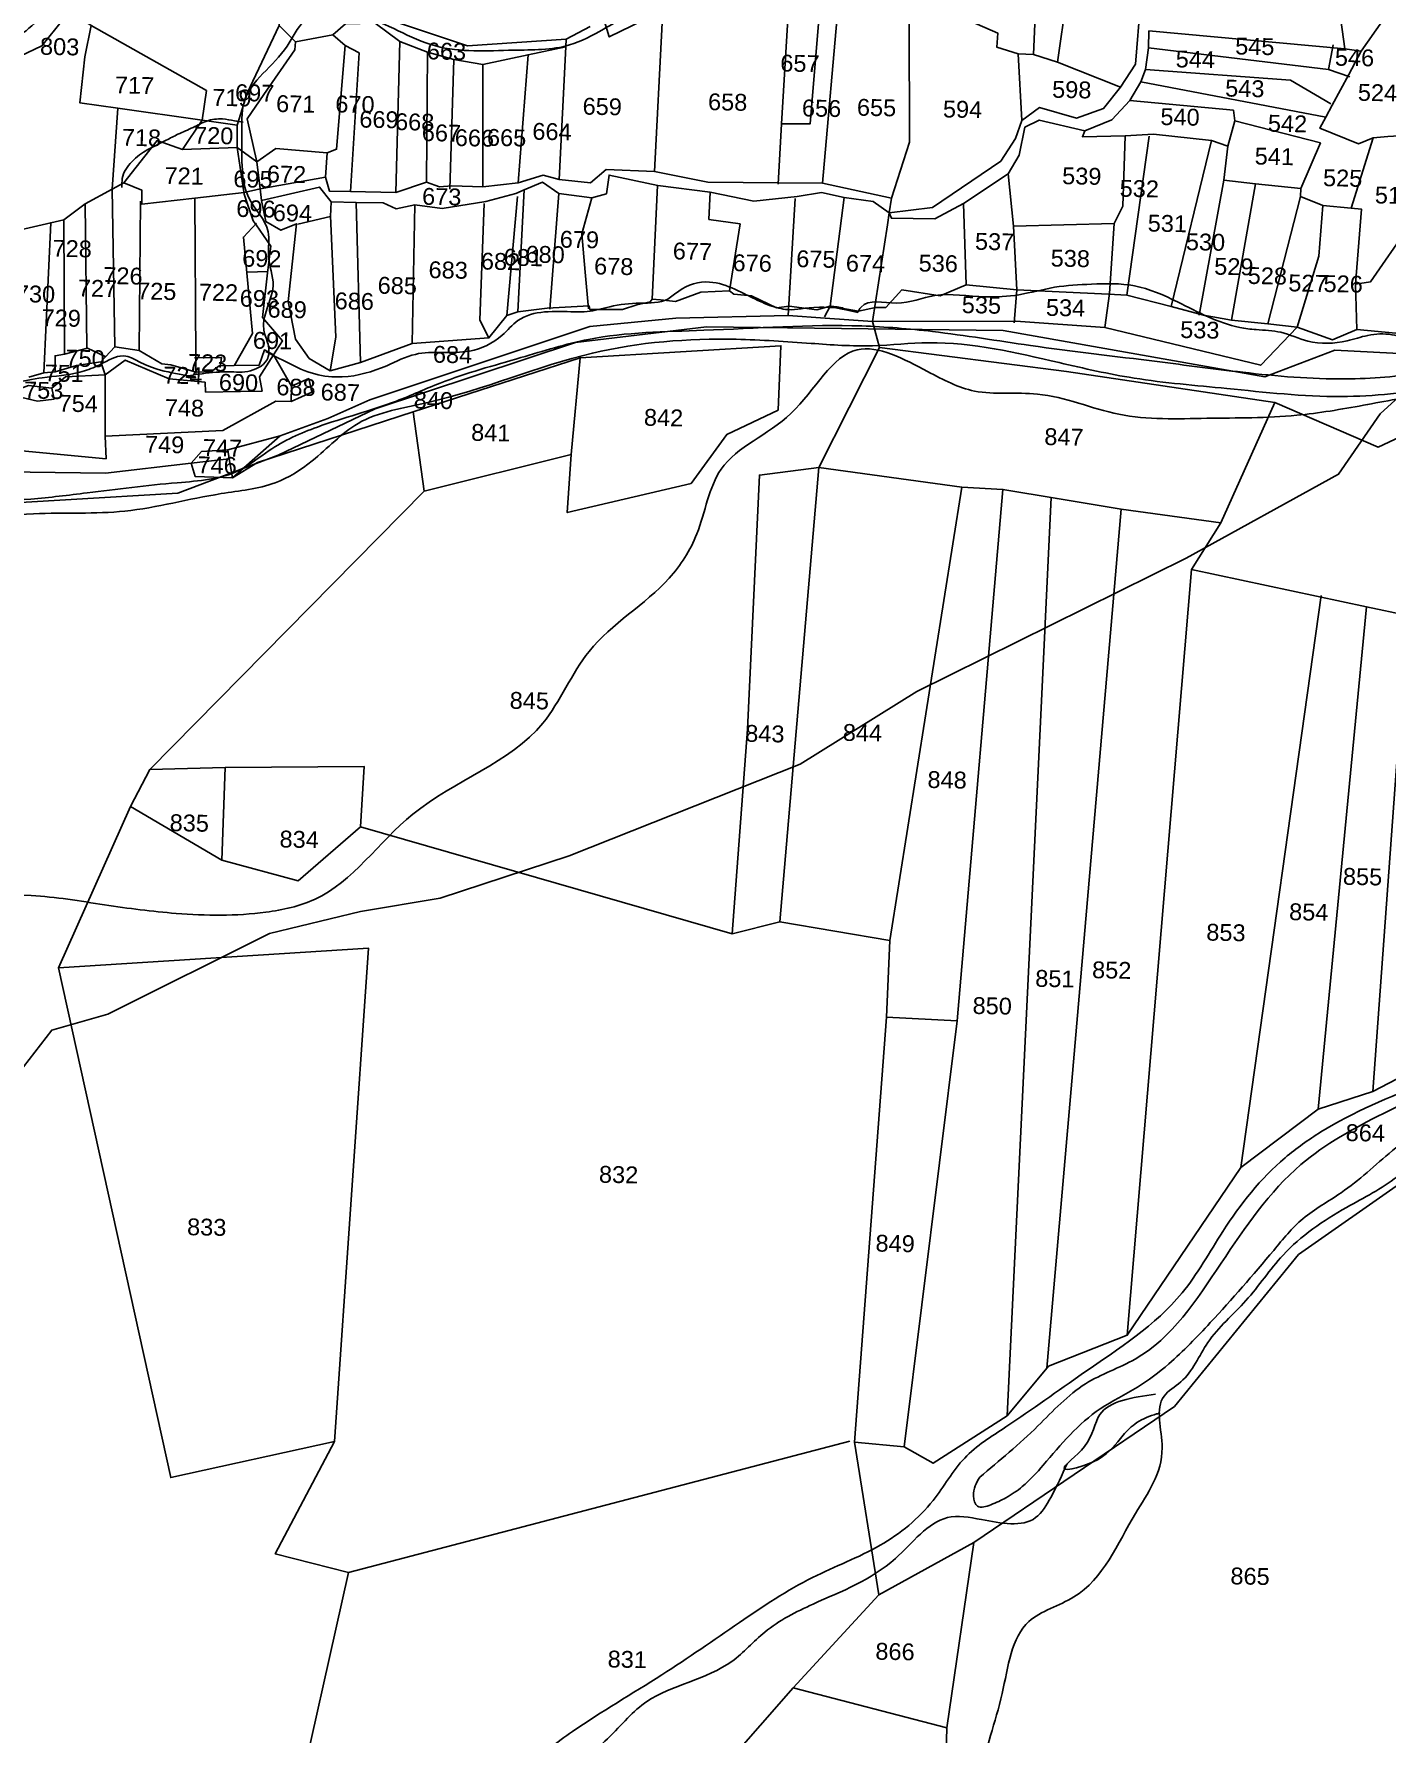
# Model space of a CAD drawing. Header units: inches. Extents: x 180371 to 190018, y 1621195 to 1629901.
# Drawn here: x 183171 to 184196, y 1625721 to 1627009 of the extents above; entities that cross this region are included whole.
import ezdxf
from ezdxf.enums import TextEntityAlignment as Align

# ---------------------------------------------------------------- set-up
doc = ezdxf.new("R2010")
doc.units = ezdxf.units.IN
doc.header["$MEASUREMENT"] = 0
for name, color, linetype in [('DIMENSION', 7, 'Continuous'), ('PLOTS', 7, 'Continuous'), ('ROAD', 1, 'Continuous'), ('STREAM', 4, 'Continuous')]:
    doc.layers.add(name, color=color, linetype=linetype)
doc.styles.get("Standard").update_dxf_attribs({"font": 'arial.ttf'})

msp = doc.modelspace()

# ---------------------------------------------------------------- linework, layer by layer
at = {"layer": 'PLOTS'}
for points in [[(184177.3, 1626995.7), (184164.8, 1626997.5), (184161.7, 1627019.3), (184164.2, 1627079.4), (184175.7, 1627079.1), (184179.6, 1627096.9), (184162.1, 1627107.4), (184143.9, 1627103.7), (184125.3, 1627143.9), (184119.7, 1627153.4), (184109.4, 1627186.6), (184099.5, 1627218.6), (184094.2, 1627248.1), (184090.5, 1627272.7), (184089.3, 1627281.2), (184049, 1627287.6)], [(183375.7, 1627214), (183373.4, 1627171.5), (183360.2, 1627075.3), (183356.8, 1627015.1), (183369.3, 1627002.7), (183397.4, 1627008), (183407, 1627016.4), (183429.7, 1627016.9), (183448.2, 1627003), (183469.4, 1626994.8), (183489.2, 1626989.3), (183511.3, 1626985.6), (183545.5, 1626992.9), (183574.1, 1626999), (183574.5, 1627004.8)], [(183928.8, 1626993.1), (183932.6, 1627080.3), (183922.6, 1627149.4)], [(183960.5, 1627082.7), (183946.9, 1626987.3)], [(183743.8, 1627040.8), (183737.8, 1626940.7), (183735.1, 1626894.8)], [(183737.8, 1626940.7), (183759.5, 1626940.7), (183767.6, 1627038)], [(183781.2, 1627036.4), (183768.8, 1626895.6)], [(183819.4, 1626873.1), (183852.1, 1626877.3), (183904, 1626912.4), (183915.2, 1626929.5), (183919.9, 1626943.2), (183933.4, 1626952.9), (183961.5, 1626944.9), (183981.9, 1626952.1), (183994.8, 1626968.3), (184006, 1626985.9), (184009.9, 1627032.3)], [(183198.2, 1627025.9), (183176.9, 1626999.6), (183149.4, 1626986.5)], [(183160.6, 1626860.2), (183183.6, 1626865.6), (183193.5, 1626867.9), (183209.7, 1626880), (183230.3, 1626891.1), (183239.1, 1626895.9), (183264.3, 1626927.9), (183283.5, 1626921.2), (183298.4, 1626943.3), (183301.7, 1626965.8), (183214.3, 1627015.2), (183198.2, 1627025.9)], [(183592.7, 1627014.4), (183574.5, 1627004.8), (183499.6, 1626999.6), (183446.5, 1627017.5)], [(183640.9, 1627022.9), (183607.1, 1627006.5), (183603.4, 1627018.1)], [(183647.3, 1627017.1), (183641.4, 1626904.5)], [(184300.4, 1626747.3), (184190.2, 1626695.6), (184111.7, 1626729.4), (183953.7, 1626753), (183812, 1626771), (183806.7, 1626790.7), (183818, 1626864.1), (183819.4, 1626873.1), (183821.2, 1626884.2), (183834.8, 1626926.6), (183834.6, 1627018.8)], [(183994.8, 1626968.3), (183946.9, 1626987.3), (183928.8, 1626993.1), (183917.2, 1626993.7), (183901.1, 1626998.6), (183901.7, 1627009.4), (183858.7, 1627028.1), (183848.9, 1627029.3)], [(184193.4, 1627018.7), (184177.3, 1626995.7), (184167.8, 1626977.9), (184155.3, 1626954.7), (184150.4, 1626945.6), (184145.9, 1626937.3), (184175.3, 1626925.4), (184186.3, 1626929.9), (184169.7, 1626876.7), (184177.6, 1626875.8), (184173, 1626819), (184174, 1626784.7)], [(183356.8, 1627015.1), (183332.5, 1626963.8), (183325.1, 1626939.5), (183298.4, 1626943.3), (183234.6, 1626952.4), (183205.7, 1626956.5), (183209.4, 1626991.4), (183214.3, 1627015.2)], [(183410.8, 1626889.3), (183417.4, 1626994.4), (183406.9, 1626999.9), (183397.4, 1627008)], [(183819.4, 1626873.1), (183821.1, 1626869.1), (183854, 1626868.5), (183875.6, 1626880.2), (183909.5, 1626902.8), (183917.8, 1626916.8), (183922.1, 1626938), (183933.1, 1626943.4), (183967.8, 1626935.3), (183988.2, 1626943.7), (184001.7, 1626958.4), (184010.1, 1626972.5), (184013.6, 1626981.9), (184016, 1626998.2), (184016.3, 1627011.1)], [(184177.3, 1626995.7), (184164.8, 1626997.5), (184016.3, 1627011.1)], [(183369.3, 1627002.7), (183368.7, 1626996.7), (183345.2, 1626962.8), (183332.5, 1626944.3), (183340, 1626911.7), (183342.4, 1626891.4), (183343.5, 1626882.6), (183346.6, 1626866.6), (183358.1, 1626860), (183369.9, 1626864.9), (183363.6, 1626805.9), (183369.3, 1626777.5), (183379.6, 1626762.8), (183395.4, 1626753.3), (183418.4, 1626759.7), (183457.6, 1626774), (183515.9, 1626778.3), (183529.4, 1626795.4), (183537.9, 1626798.1), (183560, 1626800.8), (183591.8, 1626802.6), (183592.3, 1626800), (183617.2, 1626799.9), (183627.9, 1626803.3), (183638.2, 1626805.7), (183639.7, 1626807.7), (183645.9, 1626807.2), (183657.4, 1626805.9), (183676.5, 1626813), (183698.3, 1626814.1), (183701.6, 1626811.5), (183714.9, 1626810.3), (183734, 1626801.2), (183743.4, 1626802.5), (183764.4, 1626799.7), (183774.5, 1626802.5), (183796.1, 1626798.6), (183809, 1626801.4), (183816.7, 1626801.3), (183828.9, 1626814.7), (183857.9, 1626810.2), (183877.7, 1626818.6), (183916.1, 1626814.9), (183985.7, 1626811.5), (183999.5, 1626810.8), (184033.2, 1626802.1), (184057.7, 1626795.7), (184078.8, 1626791.8), (184106.5, 1626789.1), (184128.7, 1626786.6)], [(183406.9, 1626999.9), (183400.3, 1626921.3), (183393.2, 1626918.7), (183391.9, 1626900.2)], [(183448.2, 1627003), (183445.2, 1626888.6)], [(183468.6, 1626896.5), (183469.4, 1626994.8)], [(183545.5, 1626992.9), (183538, 1626895.9)], [(183569, 1626898.5), (183574.1, 1626999)], [(183917.2, 1626993.7), (183919.9, 1626943.2)], [(184016, 1626998.2), (184152.5, 1626981.7), (184168.6, 1626976.3)], [(184152.5, 1626981.7), (184155.9, 1627000.5)], [(183489.2, 1626989.3), (183486.3, 1626891.1)], [(183511.2, 1626892.8), (183511.3, 1626985.6)], [(184154.3, 1626955.7), (184123.7, 1626973.7), (184013.6, 1626981.9)], [(184150.4, 1626945.6), (184010.1, 1626972.5)], [(184081.4, 1626942.9), (184080.3, 1626950.9), (184001.7, 1626958.4)], [(183234.6, 1626952.4), (183230.3, 1626891.1), (183232.1, 1626771.6)], [(184131.6, 1626891.5), (184146.3, 1626926.1), (184081.4, 1626942.9), (184076.2, 1626923.7)], [(183166.9, 1626748.6), (183178.3, 1626751.9), (183187, 1626752.6), (183203.2, 1626757.4), (183221.5, 1626760.2), (183232.1, 1626771.6), (183250.7, 1626768.9), (183267.9, 1626758.8), (183274.6, 1626757.9), (183294, 1626752.5), (183305.5, 1626752.9), (183311.4, 1626757.2), (183322.5, 1626757.4), (183341.7, 1626757.7), (183345.6, 1626769.2), (183352.5, 1626765.6), (183359.3, 1626776.2), (183344.2, 1626793.8), (183348.1, 1626827.6), (183350.5, 1626848), (183339.3, 1626864.1), (183337.2, 1626867.1), (183330.4, 1626887.4), (183325.1, 1626922.6), (183325.1, 1626939.5)], [(183967.8, 1626935.3), (183965.9, 1626930.8), (183998.3, 1626931.4), (184019.8, 1626932.7), (184063.7, 1626928), (184076.2, 1626923.7), (184073.2, 1626897.9), (184097.1, 1626895.2), (184131.6, 1626891.5), (184131.3, 1626885.5), (184148.2, 1626878.6), (184169.7, 1626876.7)], [(183982.9, 1626786.3), (183986.5, 1626811.9), (183990, 1626865), (183996.6, 1626878.1), (183998.3, 1626931.4)], [(184016.5, 1626931.2), (183999.5, 1626810.8)], [(184033.2, 1626802.1), (184063.7, 1626928)], [(184173, 1626819), (184184.3, 1626820.9), (184213.3, 1626862.9), (184215.4, 1626883.1), (184232.9, 1626902), (184228, 1626932.8), (184197.5, 1626931), (184186.3, 1626929.9)], [(183393.2, 1626918.7), (183354.4, 1626922), (183340, 1626911.7), (183325.1, 1626922.6), (183283.5, 1626921.2)], [(183239.1, 1626895.9), (183252.8, 1626890.2), (183252.8, 1626879.7), (183293, 1626884.3), (183330.2, 1626888.6), (183342.4, 1626891.4), (183391.9, 1626900.2), (183394.9, 1626889.6), (183410.8, 1626889.3), (183445.2, 1626888.6), (183468.6, 1626896.5), (183478.5, 1626892.8), (183487.7, 1626893.7), (183511.2, 1626892.8), (183538, 1626895.9), (183557, 1626901.6), (183569, 1626898.5), (183592.9, 1626895.9), (183604.8, 1626905.9), (183641.4, 1626904.5), (183681.9, 1626896.5), (183735.5, 1626895.9), (183768.8, 1626895.6), (183821.2, 1626884.2)], [(183343.5, 1626882.6), (183387.5, 1626892.6), (183396.2, 1626881.5), (183415.3, 1626881.1), (183435.8, 1626880.7), (183445.5, 1626876.2), (183459.8, 1626879.3), (183480.3, 1626876.5), (183513.4, 1626881.7), (183536.2, 1626887.9), (183542.7, 1626890.7), (183556.5, 1626896.5), (183568.8, 1626887.8), (183593.8, 1626884.5), (183604.9, 1626887.6), (183607, 1626901.8), (183644, 1626893.8), (183683.7, 1626888.7), (183716.7, 1626882.1), (183749.5, 1626885.5), (183768, 1626888.5), (183785.2, 1626884.8), (183807.3, 1626881.7), (183819.4, 1626873.1)], [(183909.5, 1626902.8), (183913.5, 1626863.1), (183916.1, 1626814.9), (183914, 1626789.7)], [(183542.7, 1626890.7), (183537.9, 1626798.1)], [(183643.7, 1626893.8), (183639.7, 1626807.7)], [(183683.7, 1626888.7), (183682.7, 1626868.2), (183706.3, 1626864.8), (183698.3, 1626814.1)], [(184073.2, 1626897.9), (184054.4, 1626795.6)], [(184078.8, 1626791.8), (184097.1, 1626895.2)], [(183211.1, 1626770.9), (183209.7, 1626880)], [(183250.7, 1626768.9), (183251.7, 1626882.1)], [(183293, 1626884.3), (183293.6, 1626763.5), (183293.7, 1626751.5)], [(183371, 1626864.6), (183395.7, 1626870.3), (183396.2, 1626881.5)], [(183418.4, 1626759.7), (183415.3, 1626881.1)], [(183459.8, 1626879.3), (183457.6, 1626774)], [(183515.9, 1626778.3), (183509, 1626791.7), (183512.3, 1626880.2)], [(183537.5, 1626885.4), (183529.4, 1626795.4)], [(183568.8, 1626887.8), (183562.1, 1626800.1)], [(183591.4, 1626800.3), (183588.9, 1626828.1), (183586.2, 1626857.3), (183593.8, 1626884.5)], [(183742.7, 1626795.3), (183748, 1626884)], [(183785.2, 1626884.8), (183774.5, 1626802.5), (183770.2, 1626794.2)], [(183877.7, 1626818.6), (183875.6, 1626880.2)], [(184131.3, 1626885.5), (184106.5, 1626789.1)], [(184128.7, 1626786.6), (184145, 1626840.3), (184148.2, 1626878.6)], [(183183.6, 1626865.6), (183178.3, 1626751.9)], [(183193.5, 1626867.9), (183194.1, 1626766)], [(183322.6, 1626757.3), (183336.6, 1626781.6), (183329.7, 1626854.8), (183339.7, 1626865.4)], [(183395.7, 1626870.9), (183399.9, 1626779), (183395.4, 1626753.3)], [(183990, 1626865), (183913.5, 1626863.1)], [(183332.3, 1626828.1), (183348.4, 1626828.6)], [(184241.1, 1626778.3), (184174, 1626784.7), (184155.5, 1626776.8), (184128.7, 1626786.6), (184101.1, 1626757.6), (183982.9, 1626786.3), (183915.5, 1626791.1), (183806.7, 1626790.7), (183770.9, 1626793.2), (183742.7, 1626795.3), (183657.6, 1626793.4), (183592.3, 1626786.9), (183425.6, 1626731.5), (183393.8, 1626717.3), (183357.5, 1626704.2), (183318, 1626693.6), (183297.9, 1626692.2), (183290.1, 1626683.3), (183319, 1626686.7), (183318, 1626693.6), (183319, 1626686.7), (183290.1, 1626683.3), (183225.1, 1626675.8), (183110.7, 1626677.4)], [(183366.6, 1625651.6), (183409.3, 1625842.7), (183353.9, 1625856.7), (183398.8, 1625941.8), (183424.5, 1626315.9), (183189.6, 1626300.9), (183244.1, 1626423.3), (183258.8, 1626451.2), (183466.8, 1626662.2), (183578.1, 1626690), (183585, 1626763.2), (183737.2, 1626772.4), (183735.1, 1626723.7), (183696.2, 1626705.1), (183669.1, 1626668.1), (183575.3, 1626646), (183578.1, 1626690)], [(183187, 1626752.6), (183186.9, 1626764.8), (183194.1, 1626766), (183211.4, 1626770.6), (183225.3, 1626763.9)], [(183366.1, 1626741.8), (183352.5, 1626765.6), (183341.8, 1626748.8), (183343.9, 1626738), (183327.6, 1626737.7), (183301, 1626737.3), (183300.7, 1626744.7), (183273.4, 1626747.3), (183240.1, 1626761.5), (183224.9, 1626750.3), (183221.5, 1626760.2)], [(183292.5, 1626763.2), (183313, 1626763.6), (183312.2, 1626755.9)], [(183585, 1626763.2), (183458.5, 1626722.2), (183340.4, 1626683.9), (183321.5, 1626672.2), (183319, 1626686.7)], [(183812, 1626771), (183765.9, 1626680.1), (183720.9, 1626674.4), (183712, 1626481.9), (183700.4, 1626326.7)], [(182902, 1626589), (182901.9, 1626594), (182901.7, 1626603.4), (182942.4, 1626602.6), (182950.4, 1626610.4), (182957, 1626611.2), (182974.9, 1626614.7), (182994.5, 1626622.7), (182999.4, 1626634.9), (182996.3, 1626650.3), (183034.8, 1626679.4), (183111.3, 1626687.5), (183145.9, 1626694.4), (183225.6, 1626686.8), (183224.9, 1626703.8), (183314.2, 1626708.3), (183354.2, 1626730.3), (183366, 1626730.2), (183366.1, 1626741.8), (183379.2, 1626747.5), (183381.6, 1626737.2), (183366, 1626730.2)], [(183224.9, 1626750.3), (183194.8, 1626748.9), (183184.4, 1626740.3), (183166.8, 1626742.3), (183149.8, 1626735.9), (183068.4, 1626694.4), (183040.1, 1626679.9)], [(183224.9, 1626750.3), (183224.9, 1626703.8)], [(183145.9, 1626694.4), (183149.8, 1626735.9), (183173.6, 1626730.4), (183186.1, 1626732), (183184.4, 1626740.3)], [(183458.5, 1626722.2), (183466.8, 1626662.2)], [(183765.9, 1626680.1), (183874.5, 1626665.2), (183905.6, 1626663.5), (183946.7, 1626656.6), (183995.2, 1626648.5), (184070.9, 1626638.1), (184111.7, 1626729.4)], [(183357.5, 1626704.2), (183321.5, 1626672.2)], [(183321.5, 1626672.2), (183293.2, 1626673.4), (183290.1, 1626683.3)], [(183765.9, 1626680.1), (183736.4, 1626335.7)], [(183870.8, 1626260.8), (183817.2, 1626263.5), (183819.9, 1626321.6), (183874.5, 1626665.2)], [(183905.6, 1626663.5), (183870.8, 1626260.8), (183830.8, 1625937.8)], [(183908.7, 1625961.3), (183932.7, 1626460.9), (183942.1, 1626657.4)], [(183995.2, 1626648.5), (183957.8, 1626214.9), (183939, 1625997.5)], [(184070.9, 1626638.1), (184048.6, 1626602.8), (184181.2, 1626574.6), (184212.4, 1626568), (184186, 1626207.3)], [(183999.8, 1626022.6), (184048.6, 1626602.8)], [(184146.8, 1626583), (184085.9, 1626149.6)], [(184144.6, 1626193.7), (184181.2, 1626574.6)], [(184762.6, 1626558), (184759.3, 1626538.7), (184743.8, 1626479.1), (184612.2, 1626331.5), (184591.8, 1626288.8), (184532.3, 1626247.8), (184404.9, 1626279.4), (184343.1, 1626263), (184272.3, 1626197.4), (184208.9, 1626139), (184129.7, 1626083.6), (184035.6, 1625968.4), (183883.6, 1625865.3), (183811.5, 1625825.8), (183746.6, 1625755.2), (183696.4, 1625698), (183687.9, 1625628)], [(183418.6, 1626407.9), (183421.2, 1626453.6), (183316, 1626452.8), (183258.8, 1626451.2)], [(183316, 1626452.8), (183313.3, 1626382.5)], [(183244.1, 1626423.3), (183313.3, 1626382.5), (183371.2, 1626366.9), (183418.6, 1626407.9), (183700.4, 1626326.7), (183736.4, 1626335.7), (183819.9, 1626321.6), (183817.2, 1626263.5), (183793.1, 1625941.5), (183830.8, 1625937.8), (183852.8, 1625925.5), (183908.7, 1625961.3), (183940.2, 1625999), (183999.8, 1626022.6), (184085.9, 1626149.6), (184144.6, 1626193.7), (184186, 1626207.3), (184253.5, 1626242.3)], [(183189.6, 1626300.9), (183274.6, 1625914.6), (183398.8, 1625941.8)], [(183409.3, 1625842.7), (183789.5, 1625942.3)], [(183793.1, 1625941.5), (183811.5, 1625825.8)], [(183860.1, 1625611.3), (183863.1, 1625725), (183883.6, 1625865.3)], [(183746.6, 1625755.2), (183863.1, 1625725)]]:
    msp.add_lwpolyline(points, dxfattribs=at)
at = {"layer": 'ROAD'}
for points in [[(183109.4, 1626650.5), (183280, 1626660.8), (183356, 1626689.4), (183429.5, 1626724.6), (183581.4, 1626774.9), (183680.9, 1626786.7), (183905.7, 1626783.9), (184104.1, 1626748.9), (184157.3, 1626769.1), (184245.1, 1626764.5), (184267.2, 1626772), (184270.9, 1626790.6), (184292.2, 1626853.1), (184303.2, 1626888), (184323.7, 1626900.9), (184362.2, 1626892.4), (184392.9, 1626905.3), (184435.7, 1626898.4), (184453.4, 1626896.7), (184472.5, 1626913.1), (184480.8, 1627019.3), (184488.2, 1627039.9), (184494.3, 1627233.4), (184539.1, 1627283.3)], [(184239.2, 1626764), (184191.7, 1626720.9), (184160.1, 1626675), (184044.5, 1626611.3), (183840.3, 1626510.3), (183751.8, 1626455.2), (183576.6, 1626385.9), (183478.9, 1626353.8), (183418.6, 1626343.5), (183349.6, 1626327), (183226.8, 1626265.7), (183184.4, 1626253.8), (183163, 1626226), (183119.9, 1626207.2), (182771.3, 1626062.1), (182572.1, 1625948.3), (182398.1, 1625811.7), (182346.5, 1625774), (182179.4, 1625657.2), (182089.2, 1625598.3), (181875, 1625430.1), (181683.9, 1625271), (181526.6, 1625188)]]:
    msp.add_lwpolyline(points, dxfattribs=at)
at = {"layer": 'STREAM'}
for points in [[(184101.8, 1628954.5), (184076.9, 1628931.5), (184030.8, 1628897.3), (183996.6, 1628883.8), (183913.7, 1628825.4), (183847, 1628782.6), (183791.7, 1628748.4), (183752.6, 1628715.5), (183718.3, 1628686.5), (183651, 1628654.2), (183592.1, 1628596), (183523, 1628550.1), (183466.1, 1628516.7), (183410.8, 1628480.1), (183365.5, 1628464.2), (183303.2, 1628407.9), (183230.2, 1628370), (183186.4, 1628346), (183129.1, 1628294.2), (183082.6, 1628255.8), (182998.2, 1628205.4), (182956.3, 1628159.7), (182885, 1628085.7), (182840, 1628041.7), (182745, 1627999.8), (182643.1, 1627924.7), (182579.3, 1627901.1), (182505.5, 1627866.4), (182459.5, 1627812.8), (182392.9, 1627770), (182279.2, 1627702.5), (182152.6, 1627632.8), (182103.7, 1627604.6), (182031, 1627538.7), (181981.7, 1627482.8), (181934.5, 1627408.3), (181906, 1627347.9), (181844.5, 1627262.2), (181775.7, 1627164.7), (181719.7, 1627059.2), (181639.9, 1626926), (181522.6, 1626789), (181456.6, 1626697.9), (181367.7, 1626555.8), (181234.2, 1626432.6), (181138.9, 1626292), (181084, 1626248.2), (181041.7, 1626186.1), (181003.1, 1626131.1)], [(181652.2, 1625047.6), (181674.7, 1625072.5), (181721, 1625122.3), (181760.1, 1625142.2), (181819.6, 1625181), (181860.3, 1625213.5), (181924.5, 1625223.6), (181994.7, 1625230.2), (182020.1, 1625253.4), (182068.7, 1625280.4), (182130.5, 1625301.2), (182192.3, 1625320.7), (182274.8, 1625344.4), (182330.6, 1625363.3), (182407.4, 1625399.1), (182478.3, 1625408.3), (182508.7, 1625409.7), (182600.9, 1625416.6), (182690.4, 1625422.1), (182812.7, 1625434.4), (182884.3, 1625441.6), (182983.4, 1625461.7), (183028.8, 1625464.1), (183082.7, 1625487.7), (183230.9, 1625532.2), (183313.7, 1625567.2), (183325.6, 1625595), (183411.5, 1625617.3), (183473.4, 1625638.1), (183528.1, 1625669.1), (183547.3, 1625694.7), (183579.2, 1625722.1), (183647, 1625765.1), (183705.8, 1625804.7), (183761.3, 1625838.9), (183812.5, 1625863.3), (183852.6, 1625897.2), (183876.6, 1625929.4), (183907.9, 1625953), (183966.8, 1625993.9), (184041.4, 1626054.5), (184072.4, 1626101.2), (184119.6, 1626157), (184146.7, 1626176.5), (184227, 1626214), (184259.5, 1626232.7), (184279.7, 1626278.3), (184299.5, 1626296.6), (184350.2, 1626327.7), (184396.6, 1626344.1), (184450.3, 1626328.3), (184480.6, 1626305.7), (184503.9, 1626301.3), (184544.4, 1626321.1), (184567.9, 1626354.2), (184633.9, 1626417), (184677.9, 1626476.8), (184718.2, 1626556.8), (184728.7, 1626583.9), (184746.4, 1626633), (184765.8, 1626730.5), (184778.1, 1626780.3), (184796.9, 1626850.7), (184828.3, 1626920.1), (184851.8, 1626959.7), (184875.7, 1626985.9), (184926.8, 1627064.6), (185022.1, 1627124.1), (185040, 1627151.8), (185134.7, 1627210.6), (185188.9, 1627250.2), (185205.3, 1627271.3), (185252.8, 1627338.1), (185285.8, 1627419.5), (185328.8, 1627465.4), (185405.8, 1627507.9), (185453.4, 1627551), (185546.3, 1627650.3), (185602.2, 1627705.2), (185638, 1627729.9), (185676, 1627756.5), (185700.5, 1627783.4), (185718.4, 1627908.9), (185726.4, 1628007.5), (185740.9, 1628100), (185746.7, 1628154.6), (185747.1, 1628177.3), (185774.2, 1628294.5), (185822.5, 1628370.9), (185859.8, 1628436.2), (185894.9, 1628487.6), (185964.9, 1628611.4), (186020.7, 1628696.4), (186059.5, 1628768.4), (186115.7, 1628840.6), (186167.2, 1628877.7), (186203.9, 1628875.6), (186304.2, 1628894.4), (186373.5, 1628889.8), (186439.4, 1628872.5), (186502, 1628848.8), (186558.3, 1628832.8), (186600.7, 1628817), (186631.3, 1628800.3), (186680.1, 1628784.4), (186728.9, 1628765.3), (186778.7, 1628745.1), (186826.3, 1628723.9), (186853, 1628719.1), (186865.7, 1628717.8), (186883.9, 1628719.5), (186906.5, 1628725.5), (186923.8, 1628734.8), (186949, 1628766.3)], [(185955.1, 1624057.8), (185954, 1624088), (185933.6, 1624127.5), (185915.2, 1624170.7), (185890.2, 1624204.6), (185868.2, 1624258), (185855.4, 1624283.9), (185846.6, 1624335), (185832, 1624378.1), (185814.4, 1624443.1), (185811.2, 1624491.4), (185795.5, 1624535.9), (185792, 1624574.8), (185772.9, 1624613.7), (185758, 1624660.3), (185739.2, 1624697.6), (185724, 1624741), (185705.8, 1624780.7), (185703.8, 1624827.5), (185707.4, 1624857.4), (185710.3, 1624896.3), (185740.6, 1624952.7), (185751.8, 1624978.2), (185754.5, 1625007.2), (185762.8, 1625034.7), (185759.7, 1625096.9), (185757.7, 1625125.6), (185747.3, 1625163.5), (185752.3, 1625196.6), (185744.5, 1625235.7), (185749.4, 1625268.6), (185748.2, 1625282.8), (185733.1, 1625290.4), (185736.8, 1625312.9), (185737.8, 1625351.2), (185737.1, 1625369.7), (185739.7, 1625381.4), (185737, 1625393), (185704.5, 1625417.1), (185681.3, 1625428.1), (185665.5, 1625440.2), (185663.2, 1625461.9), (185670.7, 1625500.4), (185684.6, 1625540.2), (185691.7, 1625571.7), (185699.9, 1625590.3), (185712.5, 1625605.3), (185735.8, 1625616.6), (185740.3, 1625628.3), (185727.9, 1625639.5), (185715.7, 1625658.7), (185723.9, 1625707.6), (185725.4, 1625742.9), (185727.3, 1625782.2), (185736.3, 1625806.1), (185741.1, 1625829.3), (185742.1, 1625853.7), (185741.3, 1625883.7), (185748.9, 1625937.7), (185747.4, 1625993), (185743.1, 1626036), (185734.3, 1626067.9), (185677, 1626091.3), (185635.4, 1626102.6), (185603.7, 1626114), (185568.6, 1626118.2), (185543.3, 1626127), (185521.4, 1626136.8), (185516, 1626162.1), (185563.9, 1626190.8), (185610.8, 1626205.1), (185648.6, 1626229.3), (185685.5, 1626259.2), (185737.4, 1626313.8), (185776.9, 1626377.8), (185798.8, 1626422), (185836.6, 1626486.2), (185850.4, 1626513), (185849.4, 1626548.6), (185849.1, 1626572.6), (185868.2, 1626609.1), (185898.6, 1626644.3), (185909, 1626693.5), (185924.8, 1626729.6), (185931.8, 1626760.4), (185951.2, 1626802.7), (185967, 1626844.5), (185975.8, 1626876.5), (185984.1, 1626925.6), (185988.3, 1626969.1), (185981.3, 1626981.7), (185948.3, 1626985.3), (185941.2, 1626997), (185953.1, 1627056), (185960, 1627121.7), (185964.7, 1627164.1), (185973.2, 1627202.1), (185978.5, 1627230.8), (185984.3, 1627327.1), (185989.2, 1627378.5), (185995.2, 1627420), (185996.2, 1627451.3), (185990.2, 1627494.7), (185980.5, 1627589.6), (185980.2, 1627642.4), (185991.2, 1627674.3), (186008.8, 1627717.7), (186051.6, 1627819.7), (186065.3, 1627859.3), (186072.6, 1627900.8), (186090.5, 1627980), (186117.8, 1628055.4), (186130.7, 1628101.5), (186161.4, 1628173.2), (186188.2, 1628227.2), (186217.6, 1628277.2), (186242.3, 1628292.6), (186253, 1628330.6), (186265.9, 1628355.7), (186291, 1628386.7), (186335.9, 1628400.4), (186370.6, 1628414.3), (186406.2, 1628438.1), (186428.5, 1628456.5), (186460, 1628461.9), (186496.2, 1628469.8), (186524.3, 1628503.5), (186567, 1628513.8), (186647.1, 1628509.3), (186699.6, 1628515.2), (186741.2, 1628538.4), (186802, 1628526), (186837.3, 1628512.4), (186861.7, 1628526.5), (186877, 1628566.1), (186879.4, 1628619.3), (186872.7, 1628672.9), (186867.5, 1628689.5), (186810.8, 1628707.1), (186763.2, 1628729.3), (186687.5, 1628758.3), (186630.2, 1628776.6), (186565.5, 1628805.3), (186499.3, 1628826.5), (186441.4, 1628851.7), (186360.9, 1628875.3), (186295.9, 1628867.5), (186202, 1628855.1), (186135.8, 1628834.5), (186092.7, 1628784.3), (186044.1, 1628714), (186017.4, 1628648.6), (185952.4, 1628557.2), (185899.7, 1628463.4), (185874.7, 1628415.8), (185860.2, 1628384.3), (185826.8, 1628327.9), (185781.9, 1628245.7), (185761.4, 1628183.6), (185759.9, 1628106.7), (185759.8, 1628048.8), (185745.8, 1627950.1), (185745, 1627911.7), (185734.3, 1627869.1), (185727, 1627831.9), (185714.9, 1627777.1), (185696.6, 1627743.4), (185631.9, 1627693.2), (185582.3, 1627661.1), (185560.2, 1627622.3), (185514.7, 1627582), (185472.7, 1627544.3), (185420.2, 1627500), (185358.3, 1627462.7), (185322.1, 1627442.1), (185293.4, 1627383.6), (185265.5, 1627328.5), (185232.8, 1627276.2), (185214.2, 1627247.3), (185162.1, 1627222.3), (185112.4, 1627180.6), (185070.6, 1627152.6), (185026.5, 1627114.3), (184968.6, 1627073.5), (184927.4, 1627044.1), (184915.1, 1627017.2), (184879.2, 1626975.3), (184850, 1626928.4), (184820.8, 1626877.1), (184805.8, 1626814.2), (184791.9, 1626737.4), (184769.5, 1626649.2), (184747.5, 1626581.6), (184733.1, 1626550.3), (184713.1, 1626510.1), (184695.2, 1626475.4), (184655.3, 1626413.9), (184621.6, 1626378.9), (184596.1, 1626340.9), (184545.9, 1626304.1), (184512.4, 1626282), (184477.9, 1626278.6), (184428.5, 1626316.7), (184384.7, 1626316.1), (184308.9, 1626273.6), (184292.7, 1626219.6), (184240.9, 1626177.7), (184204.4, 1626142.6), (184166.1, 1626119.3), (184118, 1626083.2), (184089.8, 1626048.7), (184060.9, 1626016.9), (184040.4, 1625987.1), (184027.8, 1625976.4), (184026.3, 1625937.2), (184019.6, 1625910.5), (184006.1, 1625887.4), (183959.4, 1625824.1), (183925.3, 1625805.5), (183905, 1625750.9), (183889.3, 1625688.7), (183883.4, 1625633.8), (183876.3, 1625588.5), (183893.8, 1625570.3), (183894, 1625510.2), (183876.8, 1625475.5), (183890.5, 1625437.4), (183914.2, 1625419.1), (183943.9, 1625388.9), (184003.8, 1625325.6), (184032.6, 1625285.1), (184045.1, 1625256.7), (184050.7, 1625225), (184055.5, 1625190.5), (184101, 1625162.8), (184124.4, 1625163), (184161.8, 1625135.2), (184171.3, 1625093.7), (184178.3, 1625035.2), (184178.4, 1625003.5), (184174.5, 1624978.9), (184172.5, 1624948), (184169.2, 1624923.3), (184191.2, 1624884.1), (184183.3, 1624835.4), (184168.2, 1624766.3), (184164.1, 1624732.7), (184225.5, 1624672.4), (184242, 1624639.7), (184247.3, 1624594), (184285.1, 1624523.1), (184325.6, 1624482.5), (184372.6, 1624493.9), (184381.6, 1624495.8), (184389, 1624486.7), (184399.6, 1624470), (184406, 1624444.4), (184406.8, 1624416.2), (184414.4, 1624383.8), (184417.8, 1624346.6), (184424.8, 1624318.3), (184433.2, 1624286.5), (184437.7, 1624272.6)], [(181068.5, 1626193.9), (181095.2, 1626190.4), (181142.5, 1626195.9), (181241.2, 1626200.4), (181321.1, 1626226.1), (181476.9, 1626255.2), (181525.5, 1626277), (181606.5, 1626295.8), (181703.7, 1626293.9), (181811.7, 1626337.9), (181835.1, 1626368.6), (181927.4, 1626419.3), (182035.9, 1626467.7), (182129.6, 1626524.5), (182265.5, 1626578.9), (182361.9, 1626596), (182466, 1626605), (182509.7, 1626608.9), (182611.2, 1626609.3), (182671.5, 1626608.1), (182751.2, 1626587.5), (182777.3, 1626581.4), (182825.8, 1626569.5), (182899.9, 1626578), (182914.6, 1626591.6), (182962.9, 1626601.5), (182986.4, 1626611.5), (182998.5, 1626621.1), (182994.4, 1626637.1), (182994.7, 1626652), (183016.9, 1626673.4), (183035.1, 1626688.9), (183061.7, 1626700.7), (183088.2, 1626709.1), (183101.8, 1626717.7), (183119.1, 1626726.7), (183130.9, 1626734.6), (183155.8, 1626744.1), (183177.2, 1626748.1), (183205.8, 1626752.4), (183219, 1626757.2), (183236.2, 1626764.6), (183264.2, 1626754.7), (183291.8, 1626748.3), (183287.8, 1626748.4), (183314, 1626752.6), (183333, 1626753), (183347.5, 1626761.6), (183348.4, 1626773.5), (183345.1, 1626784.2), (183352.2, 1626817.9), (183348.7, 1626840.7), (183348.5, 1626858.8), (183333.5, 1626885.1), (183328.9, 1626905.6), (183328.6, 1626931.3), (183330.3, 1626957.3), (183362.8, 1626999.4), (183375.8, 1627018.3), (183418.6, 1627022.5), (183447.1, 1627011.1), (183475.4, 1626999.7), (183534.4, 1626996.4), (183577, 1627000.4), (183602.7, 1627012.3), (183635.3, 1627032.5), (183663.1, 1627051.7), (183704.6, 1627067.6), (183726, 1627070.3), (183756.5, 1627081), (183799.3, 1627116.3), (183845.9, 1627133.6), (183868.3, 1627143.1), (183882.8, 1627182.7), (183883, 1627241.3), (183897.9, 1627267.4), (183987.7, 1627258.6), (184022.1, 1627258.9), (184038.2, 1627318.7), (184029.3, 1627348.7), (184011.8, 1627366.4), (183999.4, 1627395.5), (183977.8, 1627408.3), (183949.1, 1627413.9), (183926.8, 1627419.8), (183895.6, 1627422.4), (183846.7, 1627415.4), (183811.5, 1627417.3), (183763.1, 1627406.1), (183714.9, 1627389.4), (183658.8, 1627353.8), (183624.2, 1627350.5), (183615.9, 1627338.8), (183564.7, 1627318.3), (183548.8, 1627314.9), (183529.1, 1627310.6), (183506.6, 1627304.9), (183479.4, 1627298), (183431.5, 1627296.1), (183381.9, 1627303.6), (183357.7, 1627307.2), (183328.1, 1627305), (183313.5, 1627290.4), (183287.4, 1627275.4), (183253.5, 1627275.1), (183222.4, 1627272.3), (183200.3, 1627271.5), (183202.4, 1627236.9), (183203.7, 1627208.9), (183213.3, 1627154.5), (183210.5, 1627112.3), (183208.9, 1627082), (183203, 1627060.2), (183192.2, 1627043.5), (183177.4, 1627023.5), (183160.1, 1627007.9), (183139.1, 1626999.4), (183089.7, 1626995.4), (183066.5, 1627000.3), (183043.8, 1626988.3), (183027.9, 1626964.8), (183010.8, 1626950.7), (183003.9, 1626930), (182994.9, 1626902.8), (182985.8, 1626846.5), (182976, 1626828.8), (182972.8, 1626794.6), (182961.6, 1626782.9), (182927, 1626792.5), (182906.7, 1626795.9), (182879.2, 1626789.5), (182837.6, 1626776.4), (182807.6, 1626769), (182784.8, 1626749.1), (182766.6, 1626708.7), (182758.7, 1626683), (182740.6, 1626648), (182731.6, 1626625.3), (182727.4, 1626609.5), (182721.2, 1626598.7)], [(183329.4, 1626941.8), (183323, 1626942.9), (183313.8, 1626944.3), (183301.9, 1626942.7), (183291.5, 1626937.9), (183280.1, 1626932.7), (183271.2, 1626928.2), (183245, 1626911.9), (183237.9, 1626899.2), (183237.6, 1626892.4)], [(183346.7, 1626768.1), (183363.1, 1626759.6), (183383.8, 1626751), (183404.7, 1626748.8), (183438.4, 1626757.3), (183460.1, 1626765.9), (183501.2, 1626768.4), (183525.9, 1626780.4), (183537.8, 1626791.5), (183580.9, 1626798.1), (183590.3, 1626798.3), (183607.5, 1626802), (183630.6, 1626804.7), (183651.4, 1626807.8), (183659.8, 1626813.9), (183683.2, 1626820.7), (183702.4, 1626815.2), (183713.8, 1626809.7), (183728.7, 1626803), (183742.3, 1626799.8), (183766.4, 1626801.6), (183784, 1626801.1), (183775.5, 1626802.4), (183795.7, 1626797.7)], [(184697.8, 1626691.9), (184683.3, 1626691.8), (184674.4, 1626692.5), (184664.6, 1626695.6), (184651.7, 1626698.8), (184633.5, 1626703), (184620.7, 1626708.7), (184601.3, 1626716.6), (184589.5, 1626721.6), (184572, 1626725.8), (184549.2, 1626727.4), (184524.5, 1626736.6), (184505.1, 1626743), (184492.5, 1626747.5), (184472.1, 1626751.2), (184463.7, 1626757.1), (184446.5, 1626764.2), (184428.5, 1626779.4), (184418.4, 1626787.1), (184407.4, 1626795), (184394.5, 1626799.1), (184381.2, 1626801.7), (184369.9, 1626806.4), (184345.7, 1626810), (184315.7, 1626806.7), (184289.2, 1626803), (184275.1, 1626803.6), (184270.4, 1626796), (184267.1, 1626783.3), (184259.2, 1626777.1), (184235, 1626773.9), (184215.8, 1626776.8), (184200.6, 1626780.8), (184182.2, 1626780.2), (184166.5, 1626776.2), (184136.8, 1626775.9), (184116.3, 1626782.6), (184097.6, 1626784.6), (184085.1, 1626786.3), (184038, 1626805.6), (184005.3, 1626817.8), (183972.8, 1626819.1), (183944.8, 1626816.7), (183917.7, 1626811.1), (183892.1, 1626809.5), (183853.9, 1626810.4), (183824.7, 1626804.8), (183798, 1626801.7), (183795.1, 1626797.3)], [(184721.2, 1626575), (184705.1, 1626594.2), (184658.8, 1626620), (184582.7, 1626668.3), (184547.3, 1626692.9), (184515.9, 1626707.8), (184485.5, 1626724.7), (184424.6, 1626743.4), (184378, 1626757.8), (184338, 1626763.6), (184299.1, 1626762.8), (184268.9, 1626758.6), (184225.2, 1626751.8), (184165.2, 1626747.3), (184087.4, 1626752.3), (184022.5, 1626760.4), (183926.4, 1626772.6), (183852.2, 1626783.2), (183798.6, 1626787.4), (183678.7, 1626784.1), (183591.4, 1626777.2), (183540.1, 1626763.4), (183478.9, 1626744.1), (183445.8, 1626730.5), (183385.8, 1626710.8), (183349.2, 1626693), (183326.6, 1626678), (183279.6, 1626668.6), (183211.2, 1626660.9), (183168.5, 1626656.2), (183088.8, 1626650.4), (183018.1, 1626623), (183001.2, 1626607.4), (183041.8, 1626623.7), (183088.8, 1626636.2), (183170.6, 1626645.1), (183239.9, 1626647.1), (183312.8, 1626660.3), (183353.8, 1626668.6), (183381.8, 1626685.1), (183416.6, 1626713.5), (183469.5, 1626729.4), (183594.3, 1626766.8), (183703.4, 1626777.3), (183760.1, 1626774.2), (183806.8, 1626772.4), (183849.4, 1626774.7), (183948.2, 1626759.6), (184005, 1626747.9), (184075.4, 1626740), (184162.1, 1626733.9), (184236.5, 1626741.3), (184278.9, 1626750.4), (184333.8, 1626758.4), (184417.1, 1626735.1), (184490.5, 1626712), (184539.9, 1626683.9), (184590.8, 1626647.5), (184632.4, 1626629.6), (184693.4, 1626586.2), (184704.8, 1626575.9), (184721.2, 1626575)], [(182468.1, 1626307.4), (182532.9, 1626303.9), (182558.2, 1626297), (182607.6, 1626296.9), (182678.1, 1626307.8), (182729.5, 1626310.8), (182766.2, 1626309.2), (182818.2, 1626326.8), (182879.1, 1626333.3), (182989.9, 1626345.6), (183064.8, 1626349.1), (183168.8, 1626355.7), (183224.4, 1626348.7), (183278.7, 1626342.2), (183346.8, 1626343.1), (183383.7, 1626352.8), (183458.1, 1626417.3), (183556.7, 1626486.4), (183591.9, 1626540.8), (183652.5, 1626596.2), (183673.5, 1626629.8), (183691.9, 1626678.8), (183745, 1626721.2), (183795.2, 1626769.4), (183848.5, 1626752.9), (183884, 1626738.1), (183931.7, 1626735.8), (183993.5, 1626720.5), (184060.2, 1626717.4), (184128.4, 1626719.7), (184178.9, 1626727.3), (184229, 1626736.3), (184264.9, 1626740.1), (184326.6, 1626733.8), (184418.5, 1626716.8), (184439.3, 1626707.7), (184490.6, 1626690.7), (184533.6, 1626664.4), (184560, 1626640.7), (184585.9, 1626625.6), (184613.4, 1626624.4), (184638.7, 1626615.2), (184672.4, 1626594.2), (184706, 1626568.8), (184721.8, 1626559.1)], [(183888, 1625914.9), (183932.1, 1625953.7), (183968.3, 1625985.7), (184005.9, 1626004.4), (184071.1, 1626077.1), (184131.6, 1626151.8), (184194.2, 1626190.6), (184221.7, 1626203.7), (184254, 1626217.5), (184266.9, 1626221.7), (184248.9, 1626199), (184221.5, 1626178.4), (184200.9, 1626162.4), (184162.1, 1626130.5), (184133.1, 1626110.8), (184110.9, 1626086.8), (184062.8, 1626032), (184031.3, 1626000.7), (184007.6, 1625983.1), (183979.4, 1625966.7), (183936.2, 1625924.1), (183920.3, 1625907.7), (183907.9, 1625899.3), (183896.4, 1625894), (183886.4, 1625892.8), (183883.2, 1625900.7), (183888, 1625914.9)], [(184021.2, 1625977.8), (183979.1, 1625962.3), (183967.5, 1625938.1), (183952, 1625921.6), (183977.8, 1625928.4), (183996.7, 1625946.6), (184007.2, 1625956.2), (184022.1, 1625962.8), (184024.8, 1625963.6)], [(183954.3, 1625925), (183941.9, 1625899.6), (183930.4, 1625884.2), (183889.4, 1625882.8), (183863.5, 1625884.2), (183824.1, 1625853.3), (183761.7, 1625818.7), (183725.1, 1625797.5), (183700.1, 1625775.3), (183635.7, 1625744.9), (183605.7, 1625716.5), (183586.4, 1625687), (183595.9, 1625671.6), (183600.8, 1625647.9), (183605.5, 1625626.7), (183595.2, 1625586.2), (183592.7, 1625573.1), (183608.5, 1625554.4), (183629, 1625530.5), (183630.1, 1625490.4), (183635.5, 1625452.3), (183637.9, 1625432.7), (183638.7, 1625391.4), (183639.4, 1625354.8), (183636.8, 1625337.2), (183638.8, 1625313.7), (183643.7, 1625290.7), (183642.3, 1625261.2), (183645.7, 1625239.1), (183654.3, 1625218.2), (183701.7, 1625196.3), (183729, 1625180.1), (183754.6, 1625156.6), (183765.6, 1625130.3), (183765.7, 1625109.4), (183766.4, 1625089.5), (183771.6, 1625055.9), (183780, 1625015.3), (183783.3, 1625000.9), (183790.8, 1624991), (183795, 1624981.9), (183794.1, 1624962.3), (183797.1, 1624952.3), (183814.3, 1624946.5), (183825.4, 1624939.8), (183856.2, 1624895.7), (183864.5, 1624876.5), (183872.3, 1624862.7), (183874.2, 1624843.8), (183880.8, 1624839), (183889.7, 1624817.8), (183896.7, 1624794.2), (183901.5, 1624766.8), (183906.7, 1624743.2), (183903.7, 1624720.3), (183909.5, 1624660.5), (183907.7, 1624640.8), (183903.8, 1624600.6), (183899.4, 1624558.6), (183898.2, 1624522.8), (183907.7, 1624502), (183913.5, 1624478.6), (183916.9, 1624469.1), (183930.3, 1624490.8), (183957.8, 1624520.3), (183975.8, 1624546.8), (183999.3, 1624581.2), (184014.4, 1624595.7), (184025, 1624609.4), (184033.9, 1624631.1), (184040.2, 1624675.8), (184055.6, 1624730.8), (184059.4, 1624784), (184071, 1624829.9), (184101.9, 1624870.1), (184131.1, 1624884.2), (184151.5, 1624912.1), (184162.1, 1624925.3), (184168.1, 1624954.7), (184169.3, 1625037.8), (184161, 1625115.9), (184145.8, 1625141.3), (184116.5, 1625154.8), (184070.7, 1625155.2), (184049.9, 1625164.7), (184039.8, 1625222.9), (184016, 1625288.7), (183984.8, 1625318.4), (183964.4, 1625349.7), (183942, 1625376.1), (183916.5, 1625399), (183907.4, 1625416.9), (183902.7, 1625429.6)]]:
    msp.add_spline(points, degree=3, dxfattribs=at)

# ---------------------------------------------------------------- texts
at = {"layer": 'DIMENSION'}
for s, p in [('803', (183190.4, 1626999.1)), ('545', (184096.6, 1626999.3)), ('663', (183483.7, 1626995.6)), ('657', (183751.7, 1626986.4)), ('544', (184051.5, 1626989.5)), ('546', (184172.2, 1626990.8)), ('717', (183247.2, 1626969.8)), ('719', (183321, 1626960.4)), ('697', (183338.3, 1626964)), ('598', (183957.8, 1626966.5)), ('543', (184089, 1626967.4)), ('524', (184189.6, 1626964.2)), ('671', (183369.4, 1626955.7)), ('670', (183414.3, 1626955.4)), ('659', (183601.8, 1626953.7)), ('658', (183696.9, 1626957.1)), ('656', (183768.1, 1626952.4)), ('655', (183809.8, 1626952.9)), ('594', (183875, 1626951.6)), ('669', (183432.5, 1626943.9)), ('668', (183459.6, 1626942)), ('667', (183479.9, 1626933.7)), ('664', (183563.7, 1626934.7)), ('540', (184039.9, 1626945.8)), ('542', (184121.4, 1626940.8)), ('718', (183252.4, 1626930.1)), ('720', (183307.2, 1626931.7)), ('666', (183504.9, 1626929.9)), ('665', (183529.3, 1626930.1)), ('541', (184111.4, 1626915.9)), ('721', (183284.8, 1626901.1)), ('695', (183337, 1626898.7)), ('672', (183362.4, 1626902.4)), ('539', (183965.4, 1626901)), ('525', (184163.2, 1626899.5)), ('673', (183480.1, 1626885.4)), ('532', (184009, 1626891.5)), ('510', (184202.5, 1626886.4)), ('696', (183339.2, 1626876.2)), ('694', (183366.9, 1626873)), ('531', (184030.3, 1626865.1)), ('728', (183199.9, 1626846)), ('679', (183584.5, 1626852.9)), ('677', (183670.2, 1626844)), ('537', (183899.3, 1626851.3)), ('530', (184059.2, 1626851)), ('692', (183343.7, 1626838.5)), ('683', (183485, 1626829.8)), ('682', (183524.7, 1626836.3)), ('681', (183541.9, 1626839.3)), ('680', (183558.5, 1626841.6)), ('678', (183610.5, 1626832.6)), ('676', (183715.5, 1626835.1)), ('675', (183763.8, 1626838.1)), ('674', (183801.4, 1626834.8)), ('536', (183856.6, 1626834.8)), ('538', (183956.7, 1626838.6)), ('529', (184080.7, 1626832.4)), ('726', (183238.4, 1626825.4)), ('685', (183446.4, 1626818)), ('528', (184106.1, 1626825.4)), ('527', (184136.9, 1626819.8)), ('526', (184163.6, 1626819.3)), ('730', (183172.1, 1626811.6)), ('727', (183219.1, 1626815.9)), ('725', (183264, 1626813.7)), ('722', (183310.8, 1626812.8)), ('693', (183341.8, 1626808.2)), ('686', (183413.8, 1626806.2)), ('729', (183191.6, 1626793.4)), ('689', (183362.9, 1626799.9)), ('535', (183889.3, 1626803.3)), ('534', (183953.1, 1626801.2)), ('533', (184054.9, 1626784.4)), ('691', (183351.8, 1626776.3)), ('684', (183488.3, 1626765.7)), ('750', (183209.7, 1626762.8)), ('723', (183302.5, 1626759.5)), ('751', (183193.8, 1626751.5)), ('724', (183283.8, 1626749.9)), ('690', (183326, 1626744.5)), ('688', (183369.6, 1626741)), ('753', (183178.3, 1626738.6)), ('754', (183204.5, 1626728.6)), ('687', (183403.2, 1626737.1)), ('840', (183473.8, 1626731)), ('748', (183285, 1626725.3)), ('842', (183648.3, 1626717.9)), ('841', (183517.3, 1626706.5)), ('847', (183951.9, 1626703.3)), ('749', (183270, 1626697.5)), ('747', (183313.8, 1626695)), ('746', (183309.8, 1626681.9)), ('845', (183546.5, 1626503.4)), ('843', (183725.1, 1626478.4)), ('844', (183799.1, 1626479.1)), ('848', (183863.3, 1626443.4)), ('835', (183288.7, 1626410.7)), ('834', (183372, 1626398.3)), ('855', (184178.3, 1626370)), ('854', (184137.5, 1626343.2)), ('853', (184074.7, 1626327.7)), ('851', (183945, 1626292.7)), ('852', (183988.1, 1626299.2)), ('850', (183897.5, 1626272.1)), ('864', (184180.4, 1626175.8)), ('832', (183614.2, 1626144.2)), ('833', (183301.9, 1626104.4)), ('849', (183823.9, 1626092)), ('865', (184093, 1625839.8)), ('831', (183620.8, 1625776.8)), ('866', (183823.8, 1625782.7))]:
    msp.add_text(s, height=12.77, rotation=358.8627, dxfattribs=at).set_placement(p, align=Align.MIDDLE_CENTER)

doc.saveas('drawing.dxf')
